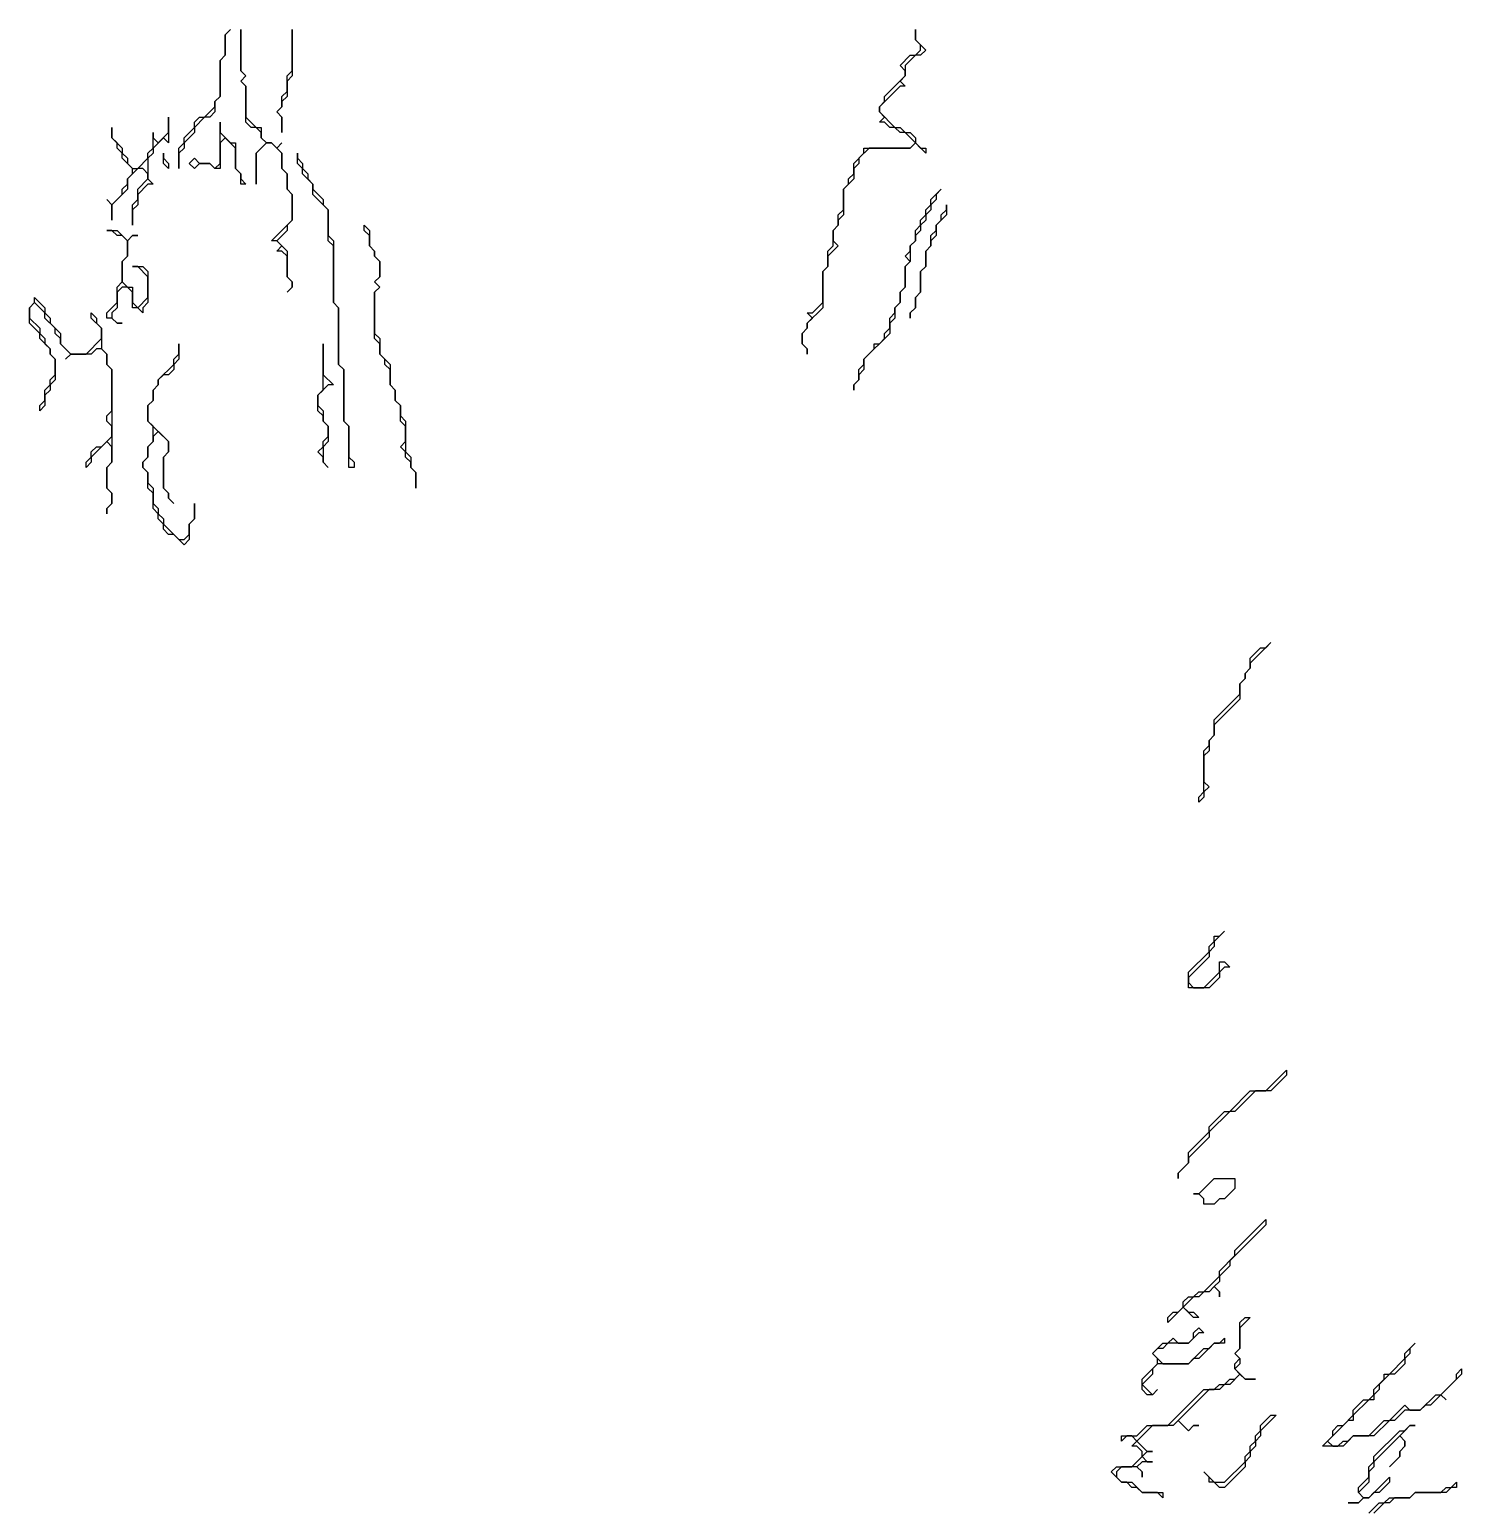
# Model space of a CAD drawing. Header units: metres. Extents: x 0 to 898, y 0 to 1598.
# Drawn here: x 379 to 657, y 1311.5 to 1598 of the extents above; entities that cross this region are included whole.
import ezdxf

# ---------------------------------------------------------------- set-up
doc = ezdxf.new("R2010")
doc.units = ezdxf.units.M

msp = doc.modelspace()

# ---------------------------------------------------------------- linework, layer by layer
for p, q in [((417, 1597), (418, 1598)), ((418, 1598), (417, 1597)), ((417, 1593), (417, 1597)), ((417, 1597), (417, 1593)), ((420, 1590), (420, 1598)), ((420, 1598), (420, 1590)), ((430, 1590), (430, 1598)), ((430, 1598), (430, 1589)), ((551, 1596), (551, 1598)), ((551, 1598), (551, 1596)), ((552, 1595), (551, 1596)), ((551, 1596), (553, 1594)), ((416, 1592), (417, 1593)), ((417, 1593), (416, 1592)), ((548, 1591), (550, 1593)), ((551, 1593), (549, 1591)), ((550, 1593), (551, 1593)), ((551, 1593), (552, 1594)), ((552, 1593), (551, 1593)), ((552, 1594), (552, 1595)), ((553, 1594), (552, 1593)), ((416, 1585), (416, 1592)), ((416, 1592), (416, 1585)), ((549, 1590), (548, 1591)), ((549, 1591), (549, 1589)), ((421, 1589), (420, 1590)), ((420, 1590), (421, 1589)), ((420, 1588), (421, 1589)), ((421, 1589), (420, 1588)), ((421, 1587), (420, 1588)), ((420, 1588), (421, 1587)), ((429, 1589), (430, 1590)), ((429, 1586), (429, 1589)), ((430, 1589), (429, 1588)), ((429, 1588), (429, 1585)), ((545, 1585), (549, 1589)), ((549, 1589), (548, 1588)), ((548, 1588), (549, 1587)), ((549, 1589), (549, 1590)), ((415, 1584), (416, 1585)), ((416, 1585), (415, 1584)), ((421, 1580), (421, 1587)), ((421, 1587), (421, 1581)), ((428, 1585), (429, 1586)), ((428, 1583), (428, 1585)), ((429, 1585), (428, 1584)), ((548, 1587), (544, 1583)), ((545, 1584), (545, 1585)), ((549, 1587), (548, 1587)), ((413, 1581), (415, 1583)), ((415, 1582), (414, 1581)), ((415, 1583), (415, 1584)), ((415, 1584), (415, 1582)), ((427, 1582), (428, 1583)), ((428, 1583), (427, 1582)), ((428, 1581), (427, 1582)), ((427, 1582), (428, 1581)), ((428, 1584), (428, 1583)), ((544, 1583), (545, 1584)), ((544, 1582), (544, 1583)), ((544, 1583), (544, 1582)), ((545, 1581), (544, 1582)), ((544, 1582), (547, 1579)), ((395, 1577), (395, 1579)), ((395, 1579), (395, 1577)), ((406, 1578), (406, 1581)), ((406, 1581), (406, 1576)), ((409, 1577), (411, 1579)), ((411, 1580), (412, 1581)), ((413, 1581), (411, 1579)), ((411, 1579), (411, 1580)), ((411, 1579), (411, 1578)), ((412, 1581), (413, 1581)), ((414, 1581), (413, 1581)), ((416, 1572), (416, 1580)), ((416, 1580), (416, 1578)), ((421, 1581), (423, 1579)), ((422, 1579), (421, 1580)), ((423, 1579), (422, 1579)), ((424, 1578), (423, 1579)), ((423, 1579), (424, 1579)), ((424, 1579), (424, 1577)), ((428, 1578), (428, 1581)), ((428, 1581), (428, 1578)), ((544, 1580), (545, 1581)), ((545, 1580), (544, 1580)), ((546, 1579), (545, 1580)), ((547, 1579), (546, 1579)), ((548, 1578), (547, 1579)), ((547, 1579), (548, 1579)), ((548, 1579), (549, 1578)), ((396, 1576), (395, 1577)), ((395, 1577), (397, 1575)), ((396, 1575), (396, 1576)), ((403, 1575), (403, 1578)), ((403, 1578), (403, 1577)), ((403, 1577), (404, 1576)), ((405, 1577), (403, 1575)), ((404, 1576), (406, 1578)), ((406, 1576), (405, 1577)), ((408, 1575), (409, 1576)), ((411, 1578), (409, 1576)), ((409, 1576), (409, 1577)), ((409, 1576), (409, 1575)), ((416, 1578), (418, 1576)), ((417, 1577), (416, 1576)), ((416, 1576), (416, 1571)), ((419, 1575), (417, 1577)), ((418, 1576), (419, 1576)), ((419, 1576), (419, 1571)), ((425, 1576), (423, 1574)), ((423, 1574), (425, 1576)), ((424, 1577), (424, 1578)), ((425, 1576), (424, 1577)), ((424, 1577), (425, 1576)), ((426, 1576), (425, 1576)), ((425, 1576), (426, 1576)), ((428, 1574), (426, 1576)), ((426, 1576), (427, 1575)), ((427, 1575), (428, 1576)), ((428, 1576), (427, 1575)), ((549, 1578), (548, 1578)), ((551, 1576), (549, 1578)), ((549, 1578), (550, 1578)), ((550, 1578), (551, 1577)), ((550, 1575), (551, 1576)), ((551, 1576), (550, 1575)), ((551, 1577), (551, 1576)), ((551, 1576), (552, 1575)), ((553, 1574), (551, 1576)), ((397, 1574), (396, 1575)), ((397, 1575), (397, 1574)), ((397, 1573), (397, 1574)), ((397, 1574), (398, 1573)), ((399, 1571), (397, 1573)), ((398, 1573), (398, 1572)), ((400, 1571), (402, 1573)), ((402, 1574), (403, 1575)), ((402, 1573), (402, 1574)), ((403, 1574), (402, 1573)), ((402, 1573), (402, 1569)), ((403, 1575), (403, 1574)), ((405, 1572), (405, 1574)), ((405, 1574), (405, 1573)), ((405, 1573), (406, 1572)), ((408, 1571), (408, 1575)), ((409, 1575), (408, 1574)), ((408, 1574), (408, 1571)), ((410, 1572), (411, 1573)), ((411, 1573), (412, 1572)), ((419, 1571), (419, 1575)), ((423, 1574), (423, 1568)), ((423, 1568), (423, 1574)), ((427, 1575), (428, 1574)), ((428, 1571), (428, 1574)), ((428, 1574), (428, 1571)), ((431, 1572), (431, 1574)), ((431, 1574), (431, 1573)), ((431, 1573), (432, 1572)), ((539, 1572), (541, 1574)), ((542, 1575), (540, 1573)), ((540, 1573), (540, 1572)), ((541, 1574), (541, 1575)), ((541, 1575), (550, 1575)), ((550, 1575), (542, 1575)), ((552, 1575), (553, 1575)), ((553, 1575), (553, 1574)), ((398, 1572), (399, 1571)), ((400, 1571), (398, 1569)), ((399, 1570), (399, 1571)), ((399, 1571), (400, 1571)), ((401, 1571), (400, 1571)), ((402, 1570), (401, 1571)), ((406, 1571), (405, 1572)), ((406, 1572), (406, 1571)), ((411, 1571), (410, 1572)), ((412, 1572), (411, 1571)), ((414, 1572), (412, 1572)), ((412, 1572), (414, 1572)), ((415, 1571), (414, 1572)), ((414, 1572), (415, 1571)), ((415, 1571), (416, 1572)), ((416, 1571), (415, 1571)), ((420, 1570), (419, 1571)), ((419, 1571), (420, 1570)), ((429, 1570), (428, 1571)), ((428, 1571), (429, 1570)), ((432, 1571), (431, 1572)), ((432, 1572), (432, 1571)), ((432, 1570), (432, 1571)), ((432, 1571), (433, 1570)), ((539, 1570), (539, 1572)), ((540, 1572), (539, 1571)), ((539, 1571), (539, 1569)), ((397, 1567), (398, 1568)), ((398, 1569), (399, 1570)), ((398, 1569), (398, 1567)), ((398, 1568), (398, 1569)), ((400, 1567), (402, 1569)), ((402, 1568), (400, 1566)), ((402, 1569), (402, 1570)), ((402, 1569), (403, 1568)), ((403, 1568), (402, 1568)), ((420, 1568), (420, 1570)), ((420, 1570), (420, 1569)), ((420, 1569), (421, 1568)), ((421, 1568), (420, 1568)), ((429, 1567), (429, 1570)), ((429, 1570), (429, 1567)), ((434, 1568), (432, 1570)), ((433, 1570), (433, 1569)), ((433, 1569), (434, 1568)), ((434, 1566), (434, 1568)), ((434, 1568), (434, 1567)), ((539, 1569), (537, 1567)), ((537, 1567), (538, 1568)), ((538, 1569), (539, 1570)), ((538, 1568), (538, 1569)), ((395, 1564), (394, 1565)), ((394, 1565), (395, 1564)), ((398, 1567), (395, 1564)), ((395, 1564), (397, 1566)), ((397, 1566), (397, 1567)), ((399, 1564), (400, 1565)), ((400, 1565), (400, 1567)), ((400, 1566), (400, 1564)), ((430, 1566), (429, 1567)), ((429, 1567), (430, 1566)), ((430, 1561), (430, 1566)), ((430, 1566), (430, 1561)), ((434, 1567), (436, 1565)), ((437, 1563), (434, 1566)), ((436, 1565), (436, 1564)), ((537, 1563), (537, 1567)), ((537, 1567), (537, 1562)), ((554, 1565), (556, 1567)), ((554, 1564), (554, 1565)), ((555, 1565), (554, 1564)), ((556, 1567), (555, 1566)), ((555, 1566), (555, 1565)), ((395, 1564), (395, 1561)), ((395, 1561), (395, 1564)), ((399, 1560), (399, 1564)), ((400, 1564), (399, 1563)), ((399, 1563), (399, 1560)), ((436, 1564), (437, 1563)), ((437, 1557), (437, 1563)), ((437, 1563), (437, 1558)), ((536, 1562), (537, 1563)), ((536, 1560), (536, 1562)), ((537, 1562), (536, 1561)), ((552, 1561), (553, 1562)), ((553, 1563), (554, 1564)), ((553, 1562), (553, 1563)), ((554, 1563), (553, 1562)), ((553, 1562), (553, 1561)), ((554, 1564), (554, 1563)), ((557, 1562), (555, 1560)), ((556, 1562), (557, 1563)), ((556, 1561), (556, 1562)), ((557, 1563), (557, 1564)), ((557, 1564), (557, 1562)), ((395, 1559), (394, 1559)), ((394, 1559), (396, 1559)), ((396, 1558), (395, 1559)), ((396, 1559), (398, 1557)), ((426, 1557), (430, 1561)), ((429, 1559), (427, 1557)), ((430, 1561), (429, 1560)), ((429, 1560), (429, 1559)), ((444, 1559), (444, 1560)), ((444, 1560), (445, 1559)), ((445, 1558), (444, 1559)), ((445, 1559), (445, 1556)), ((535, 1559), (536, 1560)), ((536, 1560), (535, 1559)), ((535, 1556), (535, 1559)), ((535, 1559), (535, 1557)), ((536, 1561), (536, 1560)), ((551, 1559), (552, 1560)), ((551, 1557), (551, 1559)), ((552, 1559), (551, 1558)), ((552, 1560), (552, 1561)), ((553, 1561), (552, 1560)), ((552, 1560), (552, 1559)), ((554, 1558), (555, 1559)), ((555, 1560), (556, 1561)), ((555, 1559), (555, 1560)), ((555, 1560), (555, 1558)), ((397, 1558), (396, 1558)), ((398, 1557), (397, 1558)), ((398, 1557), (399, 1558)), ((399, 1558), (398, 1557)), ((398, 1554), (398, 1557)), ((398, 1557), (398, 1554)), ((399, 1558), (400, 1558)), ((400, 1558), (399, 1558)), ((427, 1557), (426, 1557)), ((428, 1556), (427, 1557)), ((427, 1557), (429, 1555)), ((427, 1555), (428, 1556)), ((437, 1558), (438, 1557)), ((438, 1556), (437, 1557)), ((438, 1557), (438, 1545)), ((438, 1545), (438, 1556)), ((445, 1556), (445, 1558)), ((446, 1555), (445, 1556)), ((445, 1556), (446, 1555)), ((534, 1555), (535, 1556)), ((536, 1556), (534, 1554)), ((535, 1557), (536, 1556)), ((550, 1556), (551, 1557)), ((551, 1557), (550, 1556)), ((550, 1555), (550, 1556)), ((550, 1556), (550, 1553)), ((551, 1558), (551, 1557)), ((553, 1555), (554, 1556)), ((554, 1556), (553, 1555)), ((554, 1556), (554, 1558)), ((555, 1558), (554, 1557)), ((554, 1557), (554, 1556)), ((397, 1553), (398, 1554)), ((398, 1554), (397, 1553)), ((397, 1549), (397, 1553)), ((397, 1553), (397, 1549)), ((428, 1555), (427, 1555)), ((429, 1554), (428, 1555)), ((429, 1555), (429, 1550)), ((429, 1550), (429, 1554)), ((446, 1554), (446, 1555)), ((446, 1555), (446, 1554)), ((447, 1553), (446, 1554)), ((446, 1554), (447, 1553)), ((447, 1550), (447, 1553)), ((447, 1553), (447, 1550)), ((534, 1552), (534, 1555)), ((534, 1554), (534, 1552)), ((549, 1554), (550, 1555)), ((550, 1553), (549, 1554)), ((549, 1552), (550, 1553)), ((550, 1553), (549, 1552)), ((553, 1552), (553, 1555)), ((553, 1555), (553, 1552)), ((400, 1552), (399, 1552)), ((399, 1552), (401, 1552)), ((402, 1550), (400, 1552)), ((401, 1552), (402, 1551)), ((402, 1551), (402, 1545)), ((402, 1546), (402, 1550)), ((430, 1549), (429, 1550)), ((429, 1550), (430, 1549)), ((446, 1549), (447, 1550)), ((447, 1550), (446, 1549)), ((533, 1551), (534, 1552)), ((534, 1552), (533, 1551)), ((533, 1545), (533, 1551)), ((533, 1551), (533, 1544)), ((549, 1548), (549, 1552)), ((549, 1552), (549, 1548)), ((552, 1551), (553, 1552)), ((553, 1552), (552, 1551)), ((552, 1547), (552, 1551)), ((552, 1551), (552, 1547)), ((396, 1548), (397, 1549)), ((396, 1545), (396, 1548)), ((397, 1548), (396, 1547)), ((397, 1549), (398, 1548)), ((398, 1548), (397, 1548)), ((398, 1548), (399, 1548)), ((399, 1547), (398, 1548)), ((399, 1548), (399, 1545)), ((429, 1547), (430, 1548)), ((430, 1548), (429, 1547)), ((430, 1548), (430, 1549)), ((430, 1549), (430, 1548)), ((447, 1548), (446, 1549)), ((446, 1549), (447, 1548)), ((446, 1547), (447, 1548)), ((447, 1548), (446, 1547)), ((548, 1547), (549, 1548)), ((549, 1548), (548, 1547)), ((380, 1545), (379, 1544)), ((379, 1544), (380, 1545)), ((380, 1545), (380, 1546)), ((380, 1546), (382, 1544)), ((382, 1543), (380, 1545)), ((394, 1543), (396, 1545)), ((396, 1547), (396, 1544)), ((399, 1544), (399, 1547)), ((399, 1545), (400, 1544)), ((400, 1544), (402, 1546)), ((402, 1545), (401, 1544)), ((439, 1544), (438, 1545)), ((438, 1545), (439, 1544)), ((446, 1538), (446, 1547)), ((446, 1547), (446, 1539)), ((531, 1543), (533, 1545)), ((547, 1544), (548, 1545)), ((548, 1545), (547, 1544)), ((548, 1545), (548, 1547)), ((548, 1547), (548, 1545)), ((551, 1546), (552, 1547)), ((552, 1547), (551, 1546)), ((551, 1544), (551, 1546)), ((551, 1546), (551, 1544)), ((379, 1544), (379, 1542)), ((379, 1541), (379, 1544)), ((379, 1542), (381, 1540)), ((382, 1544), (382, 1543)), ((382, 1542), (382, 1543)), ((382, 1543), (383, 1542)), ((384, 1540), (382, 1542)), ((383, 1542), (383, 1541)), ((391, 1542), (391, 1543)), ((391, 1543), (392, 1542)), ((393, 1540), (391, 1542)), ((392, 1542), (392, 1541)), ((394, 1542), (394, 1543)), ((395, 1542), (394, 1542)), ((396, 1544), (395, 1543)), ((395, 1543), (395, 1542)), ((396, 1541), (395, 1542)), ((395, 1542), (396, 1541)), ((400, 1544), (399, 1544)), ((401, 1543), (400, 1544)), ((401, 1544), (401, 1543)), ((439, 1533), (439, 1544)), ((439, 1544), (439, 1533)), ((533, 1544), (530, 1541)), ((531, 1542), (530, 1543)), ((530, 1543), (531, 1543)), ((530, 1541), (531, 1542)), ((546, 1542), (547, 1543)), ((546, 1540), (546, 1542)), ((547, 1542), (546, 1541)), ((547, 1543), (547, 1544)), ((547, 1544), (547, 1542)), ((550, 1543), (551, 1544)), ((551, 1544), (550, 1543)), ((550, 1542), (550, 1543)), ((550, 1543), (550, 1542)), ((381, 1539), (379, 1541)), ((381, 1540), (381, 1539)), ((381, 1539), (382, 1538)), ((381, 1538), (381, 1539)), ((383, 1541), (385, 1539)), ((384, 1539), (384, 1540)), ((385, 1538), (384, 1539)), ((385, 1539), (385, 1537)), ((392, 1541), (393, 1540)), ((393, 1538), (393, 1540)), ((393, 1540), (393, 1536)), ((396, 1541), (397, 1541)), ((397, 1541), (396, 1541)), ((446, 1539), (447, 1538)), ((529, 1539), (530, 1540)), ((530, 1540), (529, 1539)), ((529, 1537), (529, 1539)), ((529, 1539), (529, 1537)), ((530, 1540), (530, 1541)), ((530, 1541), (530, 1540)), ((546, 1539), (541, 1534)), ((545, 1539), (546, 1540)), ((545, 1538), (545, 1539)), ((546, 1541), (546, 1539)), ((383, 1536), (381, 1538)), ((382, 1538), (382, 1537)), ((382, 1537), (383, 1536)), ((383, 1536), (383, 1535)), ((383, 1535), (383, 1536)), ((385, 1537), (385, 1538)), ((387, 1535), (385, 1537)), ((385, 1537), (387, 1535)), ((390, 1535), (393, 1538)), ((392, 1536), (391, 1535)), ((393, 1536), (392, 1536)), ((394, 1535), (393, 1536)), ((393, 1536), (394, 1535)), ((408, 1535), (408, 1537)), ((408, 1537), (408, 1534)), ((436, 1528), (436, 1537)), ((436, 1537), (436, 1531)), ((447, 1537), (446, 1538)), ((447, 1538), (447, 1535)), ((447, 1535), (447, 1537)), ((530, 1536), (529, 1537)), ((529, 1537), (530, 1536)), ((530, 1535), (530, 1536)), ((530, 1536), (530, 1535)), ((541, 1534), (543, 1536)), ((543, 1536), (543, 1537)), ((543, 1537), (544, 1537)), ((544, 1537), (545, 1538)), ((383, 1535), (384, 1534)), ((384, 1534), (383, 1535)), ((384, 1534), (384, 1530)), ((384, 1531), (384, 1534)), ((387, 1535), (386, 1534)), ((386, 1534), (387, 1535)), ((391, 1535), (387, 1535)), ((387, 1535), (390, 1535)), ((394, 1533), (394, 1535)), ((394, 1535), (394, 1533)), ((395, 1532), (394, 1533)), ((394, 1533), (395, 1532)), ((404, 1530), (407, 1533)), ((407, 1534), (408, 1535)), ((407, 1533), (407, 1534)), ((408, 1534), (407, 1533)), ((407, 1533), (407, 1532)), ((440, 1532), (439, 1533)), ((439, 1533), (440, 1532)), ((448, 1534), (447, 1535)), ((447, 1535), (449, 1533)), ((448, 1533), (448, 1534)), ((449, 1532), (448, 1533)), ((449, 1533), (449, 1529)), ((540, 1532), (541, 1533)), ((541, 1533), (541, 1534)), ((541, 1534), (541, 1532)), ((383, 1530), (384, 1531)), ((384, 1530), (383, 1529)), ((383, 1529), (383, 1530)), ((395, 1524), (395, 1532)), ((395, 1532), (395, 1514)), ((405, 1531), (404, 1530)), ((404, 1529), (404, 1530)), ((404, 1530), (404, 1529)), ((406, 1531), (405, 1531)), ((407, 1532), (406, 1531)), ((436, 1531), (438, 1529)), ((440, 1522), (440, 1532)), ((440, 1532), (440, 1522)), ((449, 1529), (449, 1532)), ((539, 1529), (540, 1530)), ((540, 1530), (539, 1529)), ((540, 1530), (540, 1532)), ((541, 1532), (540, 1531)), ((540, 1531), (540, 1530)), ((382, 1528), (383, 1529)), ((383, 1528), (382, 1527)), ((382, 1526), (382, 1528)), ((383, 1529), (383, 1528)), ((403, 1528), (404, 1529)), ((404, 1529), (403, 1528)), ((403, 1526), (403, 1528)), ((403, 1528), (403, 1526)), ((437, 1529), (435, 1527)), ((435, 1527), (436, 1528)), ((438, 1529), (437, 1529)), ((450, 1528), (449, 1529)), ((449, 1529), (450, 1528)), ((450, 1526), (450, 1528)), ((450, 1528), (450, 1526)), ((539, 1528), (539, 1529)), ((539, 1529), (539, 1528)), ((381, 1525), (382, 1526)), ((382, 1525), (381, 1524)), ((381, 1524), (381, 1525)), ((382, 1527), (382, 1525)), ((402, 1525), (403, 1526)), ((403, 1526), (402, 1525)), ((402, 1522), (402, 1525)), ((402, 1525), (402, 1522)), ((435, 1524), (435, 1527)), ((435, 1527), (435, 1525)), ((435, 1525), (436, 1524)), ((451, 1525), (450, 1526)), ((450, 1526), (451, 1525)), ((451, 1522), (451, 1525)), ((451, 1525), (451, 1523)), ((394, 1523), (395, 1524)), ((394, 1522), (394, 1523)), ((395, 1521), (394, 1522)), ((403, 1521), (402, 1522)), ((402, 1522), (406, 1518)), ((436, 1523), (435, 1524)), ((436, 1524), (436, 1522)), ((436, 1522), (436, 1523)), ((437, 1521), (436, 1522)), ((436, 1522), (437, 1521)), ((441, 1521), (440, 1522)), ((440, 1522), (441, 1521)), ((451, 1523), (452, 1522)), ((452, 1521), (451, 1522)), ((452, 1522), (452, 1516)), ((393, 1517), (395, 1519)), ((395, 1519), (395, 1521)), ((403, 1518), (403, 1521)), ((404, 1520), (403, 1519)), ((403, 1519), (403, 1518)), ((406, 1518), (404, 1520)), ((436, 1518), (437, 1519)), ((437, 1519), (437, 1521)), ((437, 1521), (437, 1518)), ((441, 1513), (441, 1521)), ((441, 1521), (441, 1515)), ((452, 1518), (452, 1521)), ((394, 1518), (391, 1515)), ((391, 1516), (392, 1517)), ((391, 1515), (391, 1516)), ((392, 1517), (393, 1517)), ((395, 1517), (394, 1518)), ((395, 1514), (395, 1517)), ((402, 1517), (403, 1518)), ((403, 1518), (402, 1517)), ((402, 1515), (402, 1517)), ((402, 1517), (402, 1515)), ((406, 1516), (405, 1515)), ((405, 1515), (406, 1516)), ((406, 1518), (406, 1516)), ((406, 1516), (406, 1518)), ((435, 1516), (436, 1517)), ((436, 1515), (435, 1516)), ((436, 1517), (436, 1518)), ((437, 1518), (436, 1517)), ((436, 1517), (436, 1514)), ((451, 1517), (452, 1518)), ((452, 1516), (451, 1517)), ((452, 1515), (452, 1516)), ((452, 1516), (453, 1515)), ((390, 1514), (391, 1515)), ((391, 1514), (390, 1513)), ((390, 1513), (390, 1514)), ((391, 1515), (391, 1514)), ((394, 1513), (395, 1514)), ((395, 1514), (394, 1513)), ((394, 1509), (394, 1513)), ((394, 1513), (394, 1509)), ((401, 1514), (402, 1515)), ((402, 1515), (401, 1514)), ((401, 1513), (401, 1514)), ((401, 1514), (401, 1513)), ((402, 1512), (401, 1513)), ((401, 1513), (402, 1512)), ((405, 1515), (405, 1509)), ((405, 1509), (405, 1515)), ((436, 1514), (436, 1515)), ((437, 1513), (436, 1514)), ((436, 1514), (437, 1513)), ((441, 1515), (442, 1514)), ((442, 1513), (441, 1513)), ((442, 1514), (442, 1513)), ((453, 1514), (452, 1515)), ((453, 1515), (453, 1513)), ((453, 1513), (453, 1514)), ((454, 1512), (453, 1513)), ((453, 1513), (454, 1512)), ((402, 1509), (402, 1512)), ((402, 1512), (402, 1510)), ((402, 1510), (403, 1509)), ((454, 1509), (454, 1512)), ((454, 1512), (454, 1509)), ((395, 1508), (394, 1509)), ((394, 1509), (395, 1508)), ((395, 1506), (395, 1508)), ((395, 1508), (395, 1506)), ((403, 1508), (402, 1509)), ((403, 1509), (403, 1506)), ((403, 1505), (403, 1508)), ((405, 1509), (406, 1508)), ((406, 1508), (405, 1509)), ((406, 1508), (406, 1507)), ((406, 1507), (406, 1508)), ((406, 1507), (407, 1506)), ((407, 1506), (406, 1507)), ((394, 1505), (395, 1506)), ((395, 1506), (394, 1505)), ((394, 1504), (394, 1505)), ((394, 1505), (394, 1504)), ((403, 1506), (404, 1505)), ((404, 1504), (403, 1505)), ((404, 1505), (404, 1504)), ((411, 1503), (411, 1506)), ((411, 1506), (411, 1503)), ((404, 1503), (404, 1504)), ((404, 1504), (405, 1503)), ((405, 1502), (404, 1503)), ((405, 1503), (405, 1502)), ((405, 1501), (405, 1502)), ((405, 1502), (408, 1499)), ((410, 1502), (411, 1503)), ((411, 1503), (410, 1502)), ((410, 1500), (410, 1502)), ((410, 1502), (410, 1499)), ((406, 1500), (405, 1501)), ((407, 1500), (406, 1500)), ((409, 1498), (407, 1500)), ((408, 1499), (409, 1499)), ((409, 1499), (410, 1500)), ((410, 1499), (409, 1498)), ((620, 1479), (616, 1475)), ((619, 1478), (620, 1479)), ((616, 1476), (618, 1478)), ((616, 1474), (616, 1476)), ((618, 1478), (619, 1478)), ((615, 1473), (616, 1474)), ((616, 1474), (615, 1473)), ((615, 1472), (615, 1473)), ((615, 1473), (615, 1472)), ((616, 1475), (616, 1474)), ((614, 1471), (615, 1472)), ((615, 1472), (614, 1471)), ((614, 1469), (614, 1471)), ((614, 1471), (614, 1468)), ((609, 1464), (614, 1469)), ((614, 1468), (609, 1463)), ((609, 1461), (609, 1464)), ((609, 1463), (609, 1461)), ((607, 1458), (608, 1459)), ((608, 1460), (609, 1461)), ((609, 1461), (608, 1460)), ((608, 1459), (608, 1460)), ((608, 1460), (608, 1458)), ((607, 1450), (607, 1458)), ((608, 1458), (607, 1457)), ((607, 1457), (607, 1452)), ((606, 1449), (607, 1450)), ((607, 1452), (608, 1451)), ((608, 1451), (607, 1450)), ((607, 1450), (607, 1449)), ((606, 1448), (606, 1449)), ((607, 1449), (606, 1448)), ((611, 1423), (609, 1421)), ((609, 1421), (609, 1422)), ((609, 1422), (610, 1422)), ((610, 1422), (611, 1423)), ((604, 1415), (608, 1419)), ((608, 1420), (609, 1421)), ((608, 1419), (608, 1420)), ((609, 1420), (608, 1419)), ((608, 1419), (608, 1418)), ((609, 1421), (609, 1420)), ((608, 1418), (604, 1414)), ((610, 1415), (610, 1417)), ((610, 1417), (611, 1417)), ((611, 1416), (610, 1415)), ((611, 1417), (612, 1416)), ((612, 1416), (611, 1416)), ((604, 1412), (604, 1415)), ((604, 1414), (604, 1413)), ((604, 1413), (605, 1412)), ((607, 1412), (610, 1415)), ((610, 1414), (608, 1412)), ((610, 1415), (610, 1414)), ((608, 1412), (604, 1412)), ((605, 1412), (607, 1412)), ((619, 1392), (623, 1396)), ((623, 1396), (623, 1395)), ((623, 1395), (620, 1392)), ((612, 1388), (616, 1392)), ((617, 1392), (613, 1388)), ((616, 1392), (619, 1392)), ((620, 1392), (617, 1392)), ((608, 1385), (611, 1388)), ((612, 1388), (608, 1384)), ((611, 1388), (612, 1388)), ((613, 1388), (612, 1388)), ((604, 1380), (608, 1384)), ((608, 1384), (608, 1385)), ((608, 1384), (608, 1383)), ((608, 1383), (604, 1379)), ((604, 1378), (604, 1380)), ((604, 1379), (604, 1378)), ((602, 1376), (604, 1378)), ((604, 1378), (602, 1376)), ((602, 1375), (602, 1376)), ((602, 1376), (602, 1375)), ((606, 1372), (609, 1375)), ((609, 1375), (613, 1375)), ((613, 1373), (611, 1371)), ((613, 1375), (613, 1373)), ((606, 1372), (605, 1372)), ((605, 1372), (606, 1372)), ((607, 1371), (606, 1372)), ((607, 1370), (607, 1371)), ((609, 1370), (607, 1370)), ((610, 1371), (609, 1370)), ((611, 1371), (610, 1371)), ((613, 1361), (619, 1367)), ((619, 1367), (619, 1366)), ((619, 1366), (612, 1359)), ((613, 1360), (613, 1361)), ((610, 1357), (613, 1360)), ((612, 1359), (612, 1358)), ((607, 1353), (610, 1356)), ((612, 1358), (610, 1356)), ((610, 1356), (610, 1357)), ((610, 1356), (610, 1355)), ((605, 1352), (606, 1353)), ((606, 1353), (607, 1353)), ((607, 1353), (606, 1352)), ((608, 1353), (607, 1353)), ((609, 1354), (608, 1353)), ((610, 1355), (609, 1354)), ((609, 1354), (610, 1353)), ((610, 1353), (609, 1354)), ((610, 1353), (610, 1352)), ((610, 1352), (610, 1353)), ((603, 1350), (600, 1347)), ((602, 1349), (603, 1350)), ((603, 1351), (604, 1352)), ((605, 1352), (603, 1350)), ((603, 1350), (603, 1351)), ((603, 1350), (604, 1349)), ((605, 1348), (603, 1350)), ((604, 1352), (605, 1352)), ((606, 1352), (605, 1352)), ((600, 1348), (601, 1349)), ((600, 1347), (600, 1348)), ((601, 1349), (602, 1349)), ((604, 1349), (605, 1349)), ((605, 1349), (606, 1348)), ((606, 1348), (605, 1348)), ((614, 1347), (615, 1348)), ((616, 1348), (614, 1346)), ((614, 1342), (614, 1347)), ((615, 1348), (616, 1348)), ((600, 1343), (601, 1344)), ((601, 1344), (602, 1343)), ((606, 1345), (604, 1343)), ((604, 1343), (605, 1344)), ((605, 1345), (606, 1346)), ((605, 1344), (605, 1345)), ((606, 1346), (607, 1345)), ((607, 1345), (606, 1345)), ((610, 1343), (611, 1344)), ((611, 1344), (611, 1343)), ((614, 1346), (614, 1342)), ((597, 1341), (599, 1343)), ((598, 1342), (597, 1341)), ((598, 1340), (597, 1341)), ((597, 1341), (599, 1339)), ((599, 1342), (598, 1342)), ((599, 1343), (600, 1343)), ((600, 1343), (599, 1342)), ((604, 1343), (600, 1343)), ((602, 1343), (604, 1343)), ((604, 1339), (607, 1342)), ((609, 1343), (606, 1340)), ((607, 1342), (608, 1342)), ((608, 1342), (609, 1343)), ((609, 1343), (610, 1343)), ((611, 1343), (609, 1343)), ((613, 1341), (614, 1342)), ((614, 1342), (613, 1341)), ((614, 1340), (613, 1341)), ((613, 1341), (614, 1340)), ((646, 1341), (648, 1343)), ((646, 1340), (646, 1341)), ((647, 1341), (646, 1340)), ((648, 1343), (647, 1342)), ((647, 1342), (647, 1341)), ((595, 1336), (598, 1339)), ((598, 1339), (597, 1338)), ((597, 1338), (597, 1337)), ((598, 1339), (598, 1340)), ((604, 1339), (598, 1339)), ((599, 1339), (604, 1339)), ((605, 1340), (604, 1339)), ((606, 1340), (605, 1340)), ((613, 1339), (614, 1340)), ((613, 1338), (613, 1339)), ((614, 1339), (613, 1338)), ((614, 1337), (613, 1338)), ((613, 1338), (615, 1336)), ((614, 1340), (614, 1339)), ((643, 1337), (646, 1340)), ((646, 1339), (644, 1337)), ((646, 1340), (646, 1339)), ((656, 1337), (657, 1338)), ((657, 1338), (657, 1337)), ((597, 1337), (595, 1335)), ((595, 1334), (595, 1336)), ((611, 1335), (612, 1336)), ((614, 1337), (612, 1335)), ((612, 1336), (613, 1336)), ((613, 1336), (614, 1337)), ((615, 1336), (614, 1337)), ((615, 1336), (617, 1336)), ((617, 1336), (615, 1336)), ((640, 1334), (642, 1336)), ((643, 1337), (641, 1335)), ((642, 1336), (642, 1337)), ((642, 1337), (643, 1337)), ((644, 1337), (643, 1337)), ((657, 1337), (653, 1333)), ((653, 1333), (656, 1336)), ((656, 1336), (656, 1337)), ((595, 1335), (597, 1333)), ((596, 1333), (595, 1334)), ((597, 1333), (596, 1333)), ((597, 1333), (598, 1334)), ((598, 1334), (597, 1333)), ((600, 1327), (607, 1334)), ((608, 1334), (602, 1328)), ((607, 1334), (609, 1334)), ((610, 1334), (608, 1334)), ((609, 1334), (610, 1335)), ((610, 1335), (611, 1335)), ((611, 1335), (610, 1334)), ((612, 1335), (611, 1335)), ((639, 1332), (640, 1333)), ((640, 1333), (640, 1334)), ((641, 1334), (640, 1333)), ((640, 1333), (640, 1332)), ((641, 1335), (641, 1334)), ((649, 1330), (652, 1333)), ((653, 1333), (651, 1331)), ((652, 1333), (653, 1333)), ((653, 1333), (654, 1332)), ((654, 1332), (653, 1333)), ((636, 1330), (638, 1332)), ((639, 1332), (636, 1329)), ((636, 1329), (636, 1330)), ((638, 1332), (639, 1332)), ((640, 1332), (639, 1332)), ((643, 1328), (646, 1331)), ((646, 1330), (644, 1328)), ((646, 1331), (647, 1330)), ((649, 1330), (646, 1330)), ((647, 1330), (649, 1330)), ((650, 1331), (649, 1330)), ((651, 1331), (650, 1331)), ((594, 1325), (596, 1327)), ((597, 1327), (594, 1324)), ((596, 1327), (600, 1327)), ((601, 1327), (597, 1327)), ((602, 1328), (601, 1327)), ((602, 1328), (604, 1326)), ((604, 1326), (602, 1328)), ((604, 1326), (605, 1327)), ((605, 1327), (604, 1326)), ((605, 1327), (606, 1327)), ((606, 1327), (605, 1327)), ((618, 1327), (620, 1329)), ((621, 1329), (618, 1326)), ((618, 1326), (618, 1327)), ((620, 1329), (621, 1329)), ((635, 1328), (631, 1324)), ((632, 1326), (633, 1327)), ((633, 1327), (634, 1327)), ((634, 1327), (636, 1329)), ((636, 1328), (635, 1328)), ((636, 1329), (636, 1328)), ((639, 1325), (642, 1328)), ((643, 1328), (640, 1325)), ((642, 1328), (643, 1328)), ((644, 1328), (643, 1328)), ((647, 1327), (645, 1325)), ((646, 1326), (647, 1327)), ((647, 1327), (648, 1327)), ((648, 1327), (647, 1327)), ((592, 1325), (591, 1324)), ((591, 1324), (591, 1325)), ((591, 1325), (594, 1325)), ((593, 1325), (592, 1325)), ((594, 1324), (593, 1325)), ((593, 1323), (594, 1324)), ((594, 1324), (596, 1322)), ((616, 1323), (617, 1324)), ((617, 1325), (618, 1326)), ((617, 1324), (617, 1325)), ((618, 1325), (617, 1324)), ((617, 1324), (617, 1323)), ((618, 1326), (618, 1325)), ((630, 1323), (632, 1325)), ((631, 1324), (632, 1323)), ((632, 1325), (632, 1326)), ((633, 1323), (634, 1324)), ((636, 1325), (634, 1323)), ((634, 1324), (635, 1324)), ((635, 1324), (636, 1325)), ((636, 1325), (639, 1325)), ((640, 1325), (636, 1325)), ((640, 1321), (645, 1326)), ((645, 1325), (640, 1320)), ((645, 1326), (646, 1326)), ((645, 1325), (646, 1324)), ((646, 1324), (645, 1325)), ((646, 1324), (646, 1323)), ((646, 1323), (646, 1324)), ((594, 1323), (593, 1323)), ((593, 1319), (595, 1321)), ((595, 1322), (594, 1323)), ((595, 1321), (595, 1322)), ((596, 1322), (595, 1321)), ((595, 1321), (596, 1320)), ((596, 1322), (597, 1322)), ((597, 1322), (596, 1322)), ((615, 1321), (616, 1322)), ((615, 1320), (615, 1321)), ((616, 1321), (615, 1320)), ((616, 1322), (616, 1323)), ((617, 1323), (616, 1322)), ((616, 1322), (616, 1321)), ((634, 1323), (630, 1323)), ((632, 1323), (633, 1323)), ((640, 1320), (640, 1321)), ((645, 1321), (643, 1319)), ((643, 1319), (645, 1321)), ((646, 1323), (645, 1322)), ((645, 1322), (646, 1323)), ((645, 1322), (645, 1321)), ((645, 1321), (645, 1322)), ((589, 1318), (590, 1319)), ((591, 1316), (589, 1318)), ((590, 1319), (593, 1319)), ((591, 1319), (590, 1318)), ((590, 1318), (590, 1317)), ((594, 1319), (591, 1319)), ((595, 1320), (594, 1319)), ((594, 1319), (595, 1318)), ((595, 1318), (594, 1319)), ((597, 1320), (595, 1320)), ((595, 1318), (595, 1317)), ((595, 1317), (595, 1318)), ((596, 1320), (597, 1320)), ((608, 1317), (607, 1318)), ((607, 1318), (609, 1316)), ((611, 1316), (615, 1320)), ((615, 1319), (611, 1315)), ((615, 1320), (615, 1319)), ((639, 1319), (640, 1320)), ((639, 1317), (639, 1319)), ((640, 1319), (639, 1318)), ((639, 1318), (639, 1316)), ((640, 1320), (640, 1319)), ((590, 1317), (591, 1316)), ((592, 1316), (591, 1316)), ((591, 1316), (593, 1316)), ((593, 1315), (592, 1316)), ((593, 1316), (595, 1314)), ((608, 1316), (608, 1317)), ((609, 1316), (608, 1316)), ((610, 1315), (609, 1316)), ((609, 1316), (611, 1316)), ((637, 1315), (639, 1317)), ((639, 1316), (637, 1314)), ((639, 1313), (643, 1317)), ((643, 1316), (641, 1314)), ((643, 1317), (643, 1316)), ((655, 1315), (656, 1316)), ((656, 1316), (656, 1315)), ((594, 1315), (593, 1315)), ((595, 1314), (594, 1315)), ((598, 1314), (595, 1314)), ((595, 1314), (599, 1314)), ((599, 1313), (598, 1314)), ((599, 1314), (599, 1313)), ((611, 1315), (610, 1315)), ((637, 1314), (637, 1315)), ((638, 1313), (637, 1314)), ((637, 1314), (638, 1313)), ((637, 1312), (638, 1313)), ((638, 1313), (637, 1312)), ((638, 1313), (639, 1313)), ((639, 1313), (638, 1313)), ((640, 1314), (639, 1313)), ((641, 1314), (640, 1314)), ((642, 1312), (643, 1313)), ((643, 1313), (647, 1313)), ((644, 1313), (643, 1312)), ((647, 1313), (644, 1313)), ((647, 1313), (648, 1314)), ((648, 1314), (647, 1313)), ((648, 1314), (653, 1314)), ((654, 1314), (648, 1314)), ((653, 1314), (654, 1315)), ((654, 1315), (655, 1315)), ((655, 1315), (654, 1314)), ((656, 1315), (655, 1315)), ((635, 1312), (637, 1312)), ((637, 1312), (635, 1312)), ((639, 1310), (641, 1312)), ((642, 1312), (640, 1310)), ((641, 1312), (642, 1312)), ((643, 1312), (642, 1312))]:
    msp.add_line(p, q)

doc.saveas('drawing.dxf')
